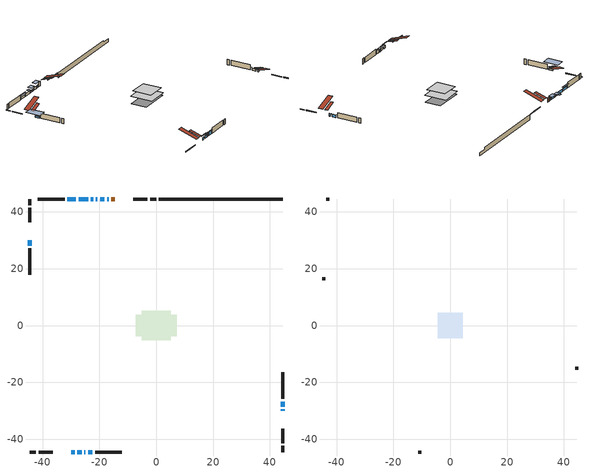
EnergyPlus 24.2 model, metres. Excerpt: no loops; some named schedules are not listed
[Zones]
conditioned space
 floor adiabatic (AdiabaticFloorConstruction): -5.17,-5.17 -5.17,5.17 5.17,5.17 5.17,-5.17 z0.61
 floor foundation (Slab1 construction): -7.16,-3.74 -7.16,3.74 7.16,3.74 7.16,-3.74 z-1.76
 wall outside (RimJoist1 construction): 0,44.52 -2.16,44.52 / -44.52,-44.52 -42.35,-44.52 / -44.52,44.52 -44.52,42.35 / 44.52,-44.52 44.52,-42.35 z0.61:0.91
 wall outside (RimJoist2 construction): -3.09,44.52 -8.12,44.52 / -41.42,-44.52 -36.4,-44.52 / -44.52,41.42 -44.52,36.4 / 44.52,-41.42 44.52,-36.4 z0.61:0.91
 wall outside (AdiabaticWallConstruction 1): -14.55,44.52 -15.86,44.52 z0.61:2.64
 wall outside (AdiabaticWallConstruction): -16.79,44.52 -17.33,44.52 / 44.52,-29.97 44.52,-29.5 / -18.25,44.52 -19.78,44.52 / -25.36,-44.52 -24.9,-44.52 / -24.01,44.52 -27.35,44.52 z0.61:1.83; -29.96,-44.52 -28.74,-44.52 / -27.82,-44.52 -26.29,-44.52 / 44.52,-28.58 44.52,-26.75 / -28.27,44.52 -31.32,44.52 z0.61:1.68; -44.52,29.96 -44.52,28.13 / -22.17,44.52 -23.09,44.52 z0.61:1.22; -20.71,44.52 -21.24,44.52 z0.61:1.5; -23.98,-44.52 -22.48,-44.52 z0.61:2.19
 wall outside (Wall1 construction): -32.25,44.52 -41.62,44.52 / -21.55,-44.52 -12.18,-44.52 / -44.52,27.21 -44.52,17.84 / 44.52,-25.82 44.52,-16.45 z0.61:3.05
 wall foundation (FoundationWall1 construction): 0.93,44.52,-1.76 0.93,44.52,0.61 40.16,44.52,0.61 40.16,44.52,-0.33 44.52,44.52,-0.33 44.52,44.52,-1.76
 window (WindowConstruction 7): -16.79,44.52 -17.33,44.52 z0.61:1.83
 window (WindowConstruction 5): -29.96,-44.52 -28.74,-44.52 z0.61:1.68
 window (WindowConstruction 6): -27.82,-44.52 -26.29,-44.52 z0.61:1.68
 window (WindowConstruction 9): 44.52,-29.96 44.52,-29.51 z0.61:1.83
 window (WindowConstruction 10): -18.25,44.52 -19.78,44.52 z0.61:1.83
 window (WindowConstruction 11): -44.52,29.96 -44.52,28.13 z0.61:1.22
 window (WindowConstruction 12): -25.36,-44.52 -24.91,-44.52 z0.61:1.83
 window (WindowConstruction 8): -20.71,44.52 -21.24,44.52 z0.61:1.5
 window (WindowConstruction): 44.52,-28.58 44.52,-26.75 z0.61:1.68
 window (WindowConstruction 1): -22.17,44.52 -23.08,44.52 z0.61:1.22
 window (WindowConstruction 2): -24.01,44.52 -27.35,44.52 z0.61:1.83
 window (WindowConstruction 3): -28.27,44.52 -31.32,44.52 z0.61:1.68
 window (WindowConstruction 4): -23.98,-44.52 -22.48,-44.52 z0.61:2.19
 door (Door): -14.55,44.52 -15.86,44.52 z0.61:2.64
 ceiling adiabatic (AdiabaticFloorConstruction): 5.17,-5.17 5.17,5.17 -5.17,5.17 -5.17,-5.17 z0.61
 roof outside (Roof2 construction): -13.62,44.52,3.05 -13.62,39.31,4.78 -12.25,39.31,4.78 -12.25,44.52,3.05; -30.89,-44.52,3.05 -30.89,-39.31,4.78 -32.26,-39.31,4.78 -32.26,-44.52,3.05; -44.52,30.89,3.05 -39.31,30.89,4.78 -39.31,32.26,4.78 -44.52,32.26,3.05; 44.52,-30.89,3.05 39.31,-30.89,4.78 39.31,-32.26,4.78 44.52,-32.26,3.05
attic - vented
 floor to conditioned space (Floor1 construction Reversed): -4.43,-4.43 -4.43,4.43 4.43,4.43 4.43,-4.43 z3.05
 wall outside (Wall2 construction): -42.55,44.52 -43.59,44.52 / -11.25,-44.52 -10.21,-44.52 / -44.52,16.91 -44.52,15.87 / 44.52,-15.52 44.52,-14.48 z0.61:3.05
 roof outside (Roof1 construction): -11.32,44.52,3.05 -11.32,35.89,5.92 -9.05,35.89,5.92 -9.05,44.52,3.05; -33.19,-44.52,3.05 -33.19,-35.89,5.92 -35.47,-35.89,5.92 -35.47,-44.52,3.05; -44.52,33.19,3.05 -35.89,33.19,5.92 -35.89,35.47,5.92 -44.52,35.47,3.05; 44.52,-33.19,3.05 35.89,-33.19,5.92 35.89,-35.47,5.92 44.52,-35.47,3.05
shading: -18.54,44.52 -15.57,44.52 -15.57,46.35 -18.54,46.35 z3.05; -27.53,-44.52 -31.18,-44.52 -31.18,-44.82 -27.53,-44.82 z2.9; -25.38,-44.52 -28.73,-44.52 -28.73,-44.82 -25.38,-44.82 z2.59; -44.52,25.54 -44.52,32.55 -48.48,32.55 -48.48,25.54 z3.81; -22.15,44.52 -19.8,44.52 -19.8,46.35 -22.15,46.35 z2.41; 44.52,-26.45 44.52,-28.88 44.82,-28.88 44.82,-26.45 z1.98; -23.23,44.52 -22.02,44.52 -22.02,46.35 -23.23,46.35 z1.37; -32.23,44.52 -27.36,44.52 -27.36,44.82 -32.23,44.82 z2.59; -22.18,-44.52 -24.27,-44.52 -24.27,-44.82 -22.18,-44.82 z2.48
[Building]
Building 1: Terrain=Suburbs
[Site:Location]
Quebec Intl AP_QC: Latitude {deg}=46.8; Longitude {deg}=-71.38; Time Zone {hr}=-5; Elevation {m}=74; Keep Site Location Information=Yes
[Site:GroundTemperature:Shallow]
0.0108218, -2.24938, -2.43038, -1.3578, 2.94801, 7.23376, 10.9493, 13.303, 13.5029, 11.5886, 7.96783, 3.81355
[Site:WaterMainsTemperature]
Calculation Method=Schedule; Temperature Schedule=mains temperature schedule
[Material] Roughness=Rough; Thermal Absorptance=0.9
Name | Thickness {m} | Conductivity {W/m-K} | Density {kg/m3} | Specific Heat {J/kg-K} | Solar Absorptance | Visible Absorptance
asphalt or fiberglass shingles | 0.00635 | 0.162714 | 1121.4 | 1465.45 | 0.4 | 0.4
ceiling loosefill ins | 0.169333 | 0.0480833 | 16.02 | 1046.75 | 0.7 | 0.7
ceiling stud and cavity | 0.1397 | 0.329196 | 65.682 | 1177.47 | 0.7 | 0.7
concrete 4.0 in. | 0.1016 | 1.803125 | 2242.8 | 837.4 | 0.7 | 0.7
concrete 8.0 in. | 0.2032 | 1.803125 | 2242.8 | 837.4 | 0.7 | 0.7
door material | 0.04445 | 0.053851 | 512.64 | 1214.23 | 0.7 | 0.7
exterior vertical ins | 0.0209092 | 0.029427 | 32.04 | 1214.23 | 0.7 | 0.7
floor covering | 0.0127 | 0.0433444 | 54.468 | 1339.84 | 0.6 | 0.6
floor rigid ins; wall rigid ins | 0.512978 | 0.029427 | 32.04 | 1214.23 | 0.7 | 0.7
floor stud and cavity | 0.1397 | 1.75129 | 37.0049 | 1207.88 | 0.7 | 0.7
furniture material conditioned space 1 | 0.1524 | 0.115458 | 640.8 | 1214.23 | 0.6 | 0.6
gypsum board | 0.0127 | 0.160291 | 801 | 837.4 | 0.6 | 0.6
gypsum board 1 | 0.0127 | 0.160291 | 801 | 837.4 | 0.7 | 0.7
osb sheathing 0.5 in. | 0.0127 | 0.115458 | 512.64 | 1214.23 | 0.7 | 0.7
osb sheathing 0.75 in. | 0.01905 | 0.115458 | 512.64 | 1214.23 | 0.7 | 0.7
osb sheathing 2.0 in. | 0.0508 | 0.115458 | 512.64 | 1214.23 | 0.7 | 0.7
rim joist stud and cavity | 0.0508 | 0.0352871 | 125.044 | 1163.47 | 0.6 | 0.6
rim joist stud and cavity 1 | 0.0508 | 0.0659308 | 125.044 | 1163.47 | 0.6 | 0.6
roof rigid ins | 0.051816 | 0.029427 | 32.04 | 1214.23 | 0.7 | 0.7
roof stud and cavity | 0.2032 | 0.155362 | 78.34581 | 1123.46 | 0.7 | 0.7
wall stud and cavity | 0.1397 | 0.0768782 | 139.0536 | 1170.24 | 0.7 | 0.7
wall stud and cavity 1 | 0.0889 | 6.9971 | 50.32683 | 1063.81 | 0.6 | 0.6
wall stud and cavity 2 | 0.0889 | 0.380278 | 52.3479 | 1209.89 | 0.7 | 0.7
wall stud and cavity 3 | 0.0889 | 0.391764 | 83.0341 | 1211.67 | 0.7 | 0.7
wood siding | 0.0254 | 0.102417 | 544.68 | 1172.36 | 0.4 | 0.4
wood siding 1 | 0.00254 | 0.102417 | 544.68 | 1172.36 | 0.4 | 0.4
wood siding 2; wood siding 3; wood siding 4 | 0.0254 | 0.102417 | 544.68 | 1172.36 | 0.7 | 0.7
[WindowMaterial:SimpleGlazingSystem]
Name | U-Factor {W/m2-K} | Solar Heat Gain Coefficient
WindowMaterial | 2.77995 | 0.57
WindowMaterial 1 | 2.76859 | 0.5
WindowMaterial 2 | 2.79528 | 0.66
WindowMaterial 3 | 2.78676 | 0.6
WindowMaterial 4 | 2.790737 | 0.63
WindowMaterial 5 | 2.78392 | 0.59
WindowMaterial 6 | 2.76008 | 0.61
WindowMaterial 7 | 2.7578 | 0.44
WindowMaterial 8 | 2.77597 | 0.54
WindowMaterial 9 | 4.93078 | 0.57
[Construction]
AdiabaticFloorConstruction: floor stud and cavity, floor rigid ins, osb sheathing 0.75 in., floor covering
AdiabaticWallConstruction: wood siding 3, wall rigid ins, wall stud and cavity 2, gypsum board
AdiabaticWallConstruction 1: wood siding 4, wall rigid ins, wall stud and cavity 2, gypsum board
Door: door material
Floor1 construction Reversed: gypsum board, ceiling stud and cavity, ceiling loosefill ins
FoundationWall1 construction: concrete 8.0 in., gypsum board 1
furniture construction conditioned space 1: furniture material conditioned space 1
PartitionWallConstruction: gypsum board, wall stud and cavity 3, gypsum board
RimJoist1 construction: wood siding 2, osb sheathing 2.0 in., rim joist stud and cavity
RimJoist2 construction: wood siding 2, osb sheathing 2.0 in., rim joist stud and cavity 1
Roof1 construction: asphalt or fiberglass shingles
Roof2 construction: asphalt or fiberglass shingles, roof rigid ins, osb sheathing 0.75 in., roof stud and cavity, gypsum board
Slab1 construction: concrete 4.0 in.
Wall1 construction: wood siding, osb sheathing 0.5 in., wall stud and cavity, gypsum board
Wall2 construction: wood siding 1, wall stud and cavity 1
WindowConstruction: WindowMaterial
WindowConstruction 1; WindowConstruction 12; WindowConstruction 9: WindowMaterial 1
WindowConstruction 10: WindowMaterial 8
WindowConstruction 11: WindowMaterial 9
WindowConstruction 2: WindowMaterial 2
WindowConstruction 3; WindowConstruction 6: WindowMaterial 3
WindowConstruction 4: WindowMaterial 4
WindowConstruction 5: WindowMaterial 5
WindowConstruction 7: WindowMaterial 6
WindowConstruction 8: WindowMaterial 7
[Zone] Multiplier=1; Part of Total Floor Area=Yes
Name | Volume {m3}
attic - vented | 36.6287
conditioned space | 546.2
[Space]
Name | Zone | Volume {m3}
attic - vented 1 | attic - vented | 36.6287
conditioned space 1 | conditioned space | 546.2
[ZoneInfiltration:EffectiveLeakageArea]
infil attic - vented 1: Zone or Space=attic - vented 1; Schedule=Always On Discrete; Effective Air Leakage Area {cm2}=2896.98; Stack Coefficient=0.000369542; Wind Coefficient=1.29883e-05
[ZoneMixing]
whole house fan mix: Zone or Space=attic - vented; Schedule=Always On Continuous; Design Flow Rate Calculation Method=Flow/Zone; Design Flow Rate {m3/s}=0; Source Zone or Space=conditioned space
[SurfaceProperty:ExposedFoundationPerimeter]
Slab1: Exposed Perimeter Calculation Method=TotalExposedPerimeter; Total Exposed Perimeter {m}=43.587
[InternalMass] Zone or ZoneList=conditioned space; Space or SpaceList=conditioned space 1
Name | Construction | Surface Area {m2}
furniture mass conditioned space 1 | furniture construction conditioned space 1 | 85.6081
partition wall mass | PartitionWallConstruction | 214.02
[Lights]
interior lighting: Zone or ZoneList or Space or SpaceList=conditioned space 1; Schedule=interior lighting schedule; Design Level Calculation Method=LightingLevel; Lighting Level {W}=343.2; Return Air Fraction=0; Fraction Radiant=0.6; Fraction Visible=0.2; Fraction Replaceable=1
[People]
occupants: Zone or ZoneList or Space or SpaceList=conditioned space 1; Number of People Schedule=occupants schedule; Number of People Calculation Method=People; Number of People=3; Fraction Radiant=0.314171; Sensible Heat Fraction=0.56303; Activity Level Schedule=occupants activity schedule; Carbon Dioxide Generation Rate {m3/s-W}=0; Enable ASHRAE 55 Comfort Warnings=No; Mean Radiant Temperature Calculation Type=EnclosureAveraged
[ElectricEquipment] Zone or ZoneList or Space or SpaceList=conditioned space 1; Design Level Calculation Method=EquipmentLevel
Name | Schedule | Design Level {W} | Fraction Latent | Fraction Radiant | Fraction Lost
clothes dryer | clothes dryer schedule | 140.772 | 0.015 | 0.081 | 0.85
clothes washer | clothes washer schedule | 32.1985 | 0.03 | 0.162 | 0.7
cooking range | cooking range schedule | 215.147 | 0.08 | 0.432 | 0.2
dishwasher | dishwasher schedule | 66.8632 | 0.3 | 0.18 | 0.4
fridge | fridge schedule | 72.9452 | 0 | 0.6 | 0
mech vent bath fan 0 | mech vent bath fan 0 schedule | 50.2 | 0 | 0 | 1
mech vent bath fan 1 | mech vent bath fan 1 schedule | 50.2 | 0 | 0 | 1
mech vent house fan | mech vent house fan schedule | 0 | 0 | 0 | 1
mech vent house fan cfis | mech vent house fan cfis schedule | 0 | 0 | 0 | 0
mech vent range fan 0 | mech vent range fan 0 schedule | 57 | 0 | 0 | 1
misc plug loads | misc plug loads schedule | 494.7 | 0.045 | 0.513 | 0.1
whole house fan | Always On Discrete | 0 | 0 | 0 | 1
[OtherEquipment] Zone or ZoneList or Space or SpaceList=conditioned space 1; Design Level Calculation Method=EquipmentLevel
Name | Fuel Type | Schedule | Design Level {W} | Fraction Latent | Fraction Radiant | Fraction Lost
clothes dryer 1 | Electricity | clothes dryer schedule | 0 | 0.015 | 0.081 | 0.85
cooking range 1 | Electricity | cooking range schedule | 0 | 0.08 | 0.432 | 0.2
general water use latent | None | general water use schedule | 62.594 | 1 | 0 | 0
general water use sensible | None | general water use schedule | -61.6891 | 0 | 0.6 | 0
mech vent house fan latent load | None | Always On Discrete | 0 | 1 | 0 | 0
mech vent house fan sensible load | None | Always On Discrete | 0 | 0 | 0 | 0
water heater energy adjustment1 | Electricity | Always On Discrete | 0.01 | 0 | 0 | 1
[ZoneInfiltration:DesignFlowRate] Zone or ZoneList or Space or SpaceList=conditioned space 1; Schedule=Always On Discrete; Design Flow Rate Calculation Method=Flow/Zone; Design Flow Rate {m3/s}=0
infil flow; natural vent flow; whole house fan flow
[AvailabilityManager:Scheduled]
air source heat pump airloop Availability Manager: Schedule=Always On Discrete
[Foundation:Kiva]
Foundation Kiva 1: Initial Indoor Air Temperature {C}=18; Wall Height Above Grade {m}=0.609996; Wall Depth Below Slab {m}=0.2032; Custom Block Material Name 1=exterior vertical ins; Custom Block Depth 1 {m}=2.37; Custom Block X Position 1 {m}=0.2159; Custom Block Z Position 1 {m}=0
[Foundation:Kiva:Settings]
Soil Conductivity {W/m-K}=0.849921; Soil Density {kg/m3}=1842.3; Soil Specific Heat {J/kg-K}=418.7; Ground Solar Absorptivity=0.9; Ground Thermal Absorptivity=0.9; Ground Surface Roughness {m}=0.03; Far-Field Width {m}=40; Deep-Ground Boundary Condition=ZeroFlux; Deep-Ground Depth {m}=40; Minimum Cell Dimension {m}=0.2; Maximum Cell Growth Coefficient=3; Simulation Timestep=Timestep
[Exterior:Lights]
exterior lighting: Schedule=exterior lighting schedule; Design Level {W}=75.6
[EnergyManagementSystem:GlobalVariable]
air_source_heat_pump_airloop_Fan_RTF
infil_program_Qfan
infil_program_Qinf
natural_vent_program_Qnv
natural_vent_program_Qwhf
[EnergyManagementSystem:Sensor]
Name | Output:Variable or Output:Meter Index Key | Output:Variable or Output:Meter
airflow_gain | infil flow | Infiltration Sensible Heat Gain Energy
airflow_gain_1 | natural vent flow | Infiltration Sensible Heat Gain Energy
airflow_gain_2 | whole house fan flow | Infiltration Sensible Heat Gain Energy
airflow_loss | infil flow | Infiltration Sensible Heat Loss Energy
airflow_loss_1 | natural vent flow | Infiltration Sensible Heat Loss Energy
airflow_loss_2 | whole house fan flow | Infiltration Sensible Heat Loss Energy
clg_load_cond |  | Cooling:EnergyTransfer:Zone:CONDITIONED SPACE
clg_sp_s; clg_sp_s_1 | cooling setpoint | Schedule Value
clothes_dryer_exhaust_0_sch_s | clothes dryer exhaust 0 schedule | Schedule Value
cool_season | cooling season schedule | Schedule Value
htg_load_cond |  | Heating:EnergyTransfer:Zone:CONDITIONED SPACE
htg_sp_s; htg_sp_s_1 | heating setpoint | Schedule Value
ig_ee_conv | clothes dryer | Electric Equipment Convective Heating Energy
ig_ee_conv_2 | cooking range | Electric Equipment Convective Heating Energy
ig_ee_conv_4 | fridge | Electric Equipment Convective Heating Energy
ig_ee_conv_5 | misc plug loads | Electric Equipment Convective Heating Energy
ig_ee_conv_6 | whole house fan | Electric Equipment Convective Heating Energy
ig_ee_rad | clothes dryer | Electric Equipment Radiant Heating Energy
ig_ee_rad_2 | cooking range | Electric Equipment Radiant Heating Energy
ig_ee_rad_4 | fridge | Electric Equipment Radiant Heating Energy
ig_ee_rad_5 | misc plug loads | Electric Equipment Radiant Heating Energy
ig_ee_rad_6 | whole house fan | Electric Equipment Radiant Heating Energy
ig_lgt_conv | interior lighting | Lights Convective Heating Energy
ig_lgt_rad | interior lighting | Lights Radiant Heating Energy
ig_lgt_vis | interior lighting | Lights Visible Radiation Heating Energy
ig_oe_conv | clothes dryer 1 | Other Equipment Convective Heating Energy
ig_oe_conv_1 | cooking range 1 | Other Equipment Convective Heating Energy
ig_oe_conv_2 | general water use latent | Other Equipment Convective Heating Energy
ig_oe_conv_3 | general water use sensible | Other Equipment Convective Heating Energy
ig_oe_conv_4 | water heater energy adjustment1 | Other Equipment Convective Heating Energy
ig_oe_rad | clothes dryer 1 | Other Equipment Radiant Heating Energy
ig_oe_rad_1 | cooking range 1 | Other Equipment Radiant Heating Energy
ig_oe_rad_2 | general water use latent | Other Equipment Radiant Heating Energy
ig_oe_rad_3 | general water use sensible | Other Equipment Radiant Heating Energy
ig_oe_rad_4 | water heater energy adjustment1 | Other Equipment Radiant Heating Energy
ig_ppl_conv | occupants | People Convective Heating Energy
ig_ppl_rad | occupants | People Radiant Heating Energy
im_conv | furniture mass conditioned space 1 | Surface Inside Face Convection Heat Gain Energy
im_conv_1 | partition wall mass | Surface Inside Face Convection Heat Gain Energy
im_ig | furniture mass conditioned space 1 | Surface Inside Face Internal Gains Radiation Heat Gain Energy
im_ig_1 | partition wall mass | Surface Inside Face Internal Gains Radiation Heat Gain Energy
im_lgt | furniture mass conditioned space 1 | Surface Inside Face Lights Radiation Heat Gain Energy
im_lgt_1 | partition wall mass | Surface Inside Face Lights Radiation Heat Gain Energy
im_sol | furniture mass conditioned space 1 | Surface Inside Face Solar Radiation Heat Gain Energy
im_sol_1 | partition wall mass | Surface Inside Face Solar Radiation Heat Gain Energy
im_surf | furniture mass conditioned space 1 | Surface Inside Face Net Surface Thermal Radiation Heat Gain Energy
im_surf_1 | partition wall mass | Surface Inside Face Net Surface Thermal Radiation Heat Gain Energy
mech_vent_bath_fan_0_sch_s | mech vent bath fan 0 schedule | Schedule Value
mech_vent_bath_fan_1_sch_s | mech vent bath fan 1 schedule | Schedule Value
mech_vent_range_fan_0_sch_s | mech vent range fan 0 schedule | Schedule Value
mv_conv | mech vent bath fan 0 | Electric Equipment Convective Heating Energy
mv_conv_1 | mech vent bath fan 1 | Electric Equipment Convective Heating Energy
mv_conv_2 | mech vent house fan | Electric Equipment Convective Heating Energy
mv_conv_3 | mech vent house fan cfis | Electric Equipment Convective Heating Energy
mv_conv_4 | mech vent range fan 0 | Electric Equipment Convective Heating Energy
mv_conv_5 | mech vent house fan latent load | Other Equipment Convective Heating Energy
mv_conv_6 | mech vent house fan sensible load | Other Equipment Convective Heating Energy
mv_rad | mech vent bath fan 0 | Electric Equipment Radiant Heating Energy
mv_rad_1 | mech vent bath fan 1 | Electric Equipment Radiant Heating Energy
mv_rad_2 | mech vent house fan | Electric Equipment Radiant Heating Energy
mv_rad_3 | mech vent house fan cfis | Electric Equipment Radiant Heating Energy
mv_rad_4 | mech vent range fan 0 | Electric Equipment Radiant Heating Energy
mv_rad_5 | mech vent house fan latent load | Other Equipment Radiant Heating Energy
mv_rad_6 | mech vent house fan sensible load | Other Equipment Radiant Heating Energy
natural_vent_s | natural vent schedule | Schedule Value
out_pb_s |  | Site Outdoor Air Barometric Pressure
out_wt_s |  | Site Outdoor Air Humidity Ratio
site_vw_s |  | Site Wind Speed
ss_back_out | Window1 | Surface Window Shortwave from Zone Back Out Window Heat Transfer Rate
ss_back_out_1 | Window10 | Surface Window Shortwave from Zone Back Out Window Heat Transfer Rate
ss_back_out_10 | Window6 | Surface Window Shortwave from Zone Back Out Window Heat Transfer Rate
ss_back_out_11 | Window7 | Surface Window Shortwave from Zone Back Out Window Heat Transfer Rate
ss_back_out_12 | Window9 | Surface Window Shortwave from Zone Back Out Window Heat Transfer Rate
ss_back_out_2 | Window11 | Surface Window Shortwave from Zone Back Out Window Heat Transfer Rate
ss_back_out_3 | Window12 | Surface Window Shortwave from Zone Back Out Window Heat Transfer Rate
ss_back_out_4 | Window13 | Surface Window Shortwave from Zone Back Out Window Heat Transfer Rate
ss_back_out_5 | Window15 | Surface Window Shortwave from Zone Back Out Window Heat Transfer Rate
ss_back_out_6 | Window17 | Surface Window Shortwave from Zone Back Out Window Heat Transfer Rate
ss_back_out_7 | Window2 | Surface Window Shortwave from Zone Back Out Window Heat Transfer Rate
ss_back_out_8 | Window3 | Surface Window Shortwave from Zone Back Out Window Heat Transfer Rate
ss_back_out_9 | Window5 | Surface Window Shortwave from Zone Back Out Window Heat Transfer Rate
ss_conv | Door1 | Surface Inside Face Convection Heat Gain Energy
ss_conv_1 | Window1 | Surface Inside Face Convection Heat Gain Energy
ss_conv_10 | Window5 | Surface Inside Face Convection Heat Gain Energy
ss_conv_11 | Window6 | Surface Inside Face Convection Heat Gain Energy
ss_conv_12 | Window7 | Surface Inside Face Convection Heat Gain Energy
ss_conv_13 | Window9 | Surface Inside Face Convection Heat Gain Energy
ss_conv_2 | Window10 | Surface Inside Face Convection Heat Gain Energy
ss_conv_3 | Window11 | Surface Inside Face Convection Heat Gain Energy
ss_conv_4 | Window12 | Surface Inside Face Convection Heat Gain Energy
ss_conv_5 | Window13 | Surface Inside Face Convection Heat Gain Energy
ss_conv_6 | Window15 | Surface Inside Face Convection Heat Gain Energy
ss_conv_7 | Window17 | Surface Inside Face Convection Heat Gain Energy
ss_conv_8 | Window2 | Surface Inside Face Convection Heat Gain Energy
ss_conv_9 | Window3 | Surface Inside Face Convection Heat Gain Energy
ss_ig | Door1 | Surface Inside Face Internal Gains Radiation Heat Gain Energy
ss_ig_1 | Window1 | Surface Inside Face Internal Gains Radiation Heat Gain Energy
ss_ig_10 | Window5 | Surface Inside Face Internal Gains Radiation Heat Gain Energy
ss_ig_11 | Window6 | Surface Inside Face Internal Gains Radiation Heat Gain Energy
ss_ig_12 | Window7 | Surface Inside Face Internal Gains Radiation Heat Gain Energy
ss_ig_13 | Window9 | Surface Inside Face Internal Gains Radiation Heat Gain Energy
ss_ig_2 | Window10 | Surface Inside Face Internal Gains Radiation Heat Gain Energy
ss_ig_3 | Window11 | Surface Inside Face Internal Gains Radiation Heat Gain Energy
ss_ig_4 | Window12 | Surface Inside Face Internal Gains Radiation Heat Gain Energy
ss_ig_5 | Window13 | Surface Inside Face Internal Gains Radiation Heat Gain Energy
ss_ig_6 | Window15 | Surface Inside Face Internal Gains Radiation Heat Gain Energy
ss_ig_7 | Window17 | Surface Inside Face Internal Gains Radiation Heat Gain Energy
ss_ig_8 | Window2 | Surface Inside Face Internal Gains Radiation Heat Gain Energy
ss_ig_9 | Window3 | Surface Inside Face Internal Gains Radiation Heat Gain Energy
ss_lgt | Door1 | Surface Inside Face Lights Radiation Heat Gain Energy
ss_sol | Door1 | Surface Inside Face Solar Radiation Heat Gain Energy
ss_surf | Door1 | Surface Inside Face Net Surface Thermal Radiation Heat Gain Energy
ss_surf_1 | Window1 | Surface Inside Face Net Surface Thermal Radiation Heat Gain Energy
ss_surf_10 | Window5 | Surface Inside Face Net Surface Thermal Radiation Heat Gain Energy
ss_surf_11 | Window6 | Surface Inside Face Net Surface Thermal Radiation Heat Gain Energy
ss_surf_12 | Window7 | Surface Inside Face Net Surface Thermal Radiation Heat Gain Energy
ss_surf_13 | Window9 | Surface Inside Face Net Surface Thermal Radiation Heat Gain Energy
ss_surf_2 | Window10 | Surface Inside Face Net Surface Thermal Radiation Heat Gain Energy
ss_surf_3 | Window11 | Surface Inside Face Net Surface Thermal Radiation Heat Gain Energy
ss_surf_4 | Window12 | Surface Inside Face Net Surface Thermal Radiation Heat Gain Energy
ss_surf_5 | Window13 | Surface Inside Face Net Surface Thermal Radiation Heat Gain Energy
ss_surf_6 | Window15 | Surface Inside Face Net Surface Thermal Radiation Heat Gain Energy
ss_surf_7 | Window17 | Surface Inside Face Net Surface Thermal Radiation Heat Gain Energy
ss_surf_8 | Window2 | Surface Inside Face Net Surface Thermal Radiation Heat Gain Energy
ss_surf_9 | Window3 | Surface Inside Face Net Surface Thermal Radiation Heat Gain Energy
ss_trans_in | Window1 | Surface Window Transmitted Solar Radiation Rate
ss_trans_in_1 | Window10 | Surface Window Transmitted Solar Radiation Rate
ss_trans_in_10 | Window6 | Surface Window Transmitted Solar Radiation Rate
ss_trans_in_11 | Window7 | Surface Window Transmitted Solar Radiation Rate
ss_trans_in_12 | Window9 | Surface Window Transmitted Solar Radiation Rate
ss_trans_in_2 | Window11 | Surface Window Transmitted Solar Radiation Rate
ss_trans_in_3 | Window12 | Surface Window Transmitted Solar Radiation Rate
ss_trans_in_4 | Window13 | Surface Window Transmitted Solar Radiation Rate
ss_trans_in_5 | Window15 | Surface Window Transmitted Solar Radiation Rate
ss_trans_in_6 | Window17 | Surface Window Transmitted Solar Radiation Rate
ss_trans_in_7 | Window2 | Surface Window Transmitted Solar Radiation Rate
ss_trans_in_8 | Window3 | Surface Window Transmitted Solar Radiation Rate
ss_trans_in_9 | Window5 | Surface Window Transmitted Solar Radiation Rate
ss_trans_out | Window1 | Surface Inside Face Initial Transmitted Diffuse Transmitted Out Window Solar Radiation Rate
ss_trans_out_1 | Window10 | Surface Inside Face Initial Transmitted Diffuse Transmitted Out Window Solar Radiation Rate
ss_trans_out_10 | Window6 | Surface Inside Face Initial Transmitted Diffuse Transmitted Out Window Solar Radiation Rate
ss_trans_out_11 | Window7 | Surface Inside Face Initial Transmitted Diffuse Transmitted Out Window Solar Radiation Rate
ss_trans_out_12 | Window9 | Surface Inside Face Initial Transmitted Diffuse Transmitted Out Window Solar Radiation Rate
ss_trans_out_2 | Window11 | Surface Inside Face Initial Transmitted Diffuse Transmitted Out Window Solar Radiation Rate
ss_trans_out_3 | Window12 | Surface Inside Face Initial Transmitted Diffuse Transmitted Out Window Solar Radiation Rate
ss_trans_out_4 | Window13 | Surface Inside Face Initial Transmitted Diffuse Transmitted Out Window Solar Radiation Rate
